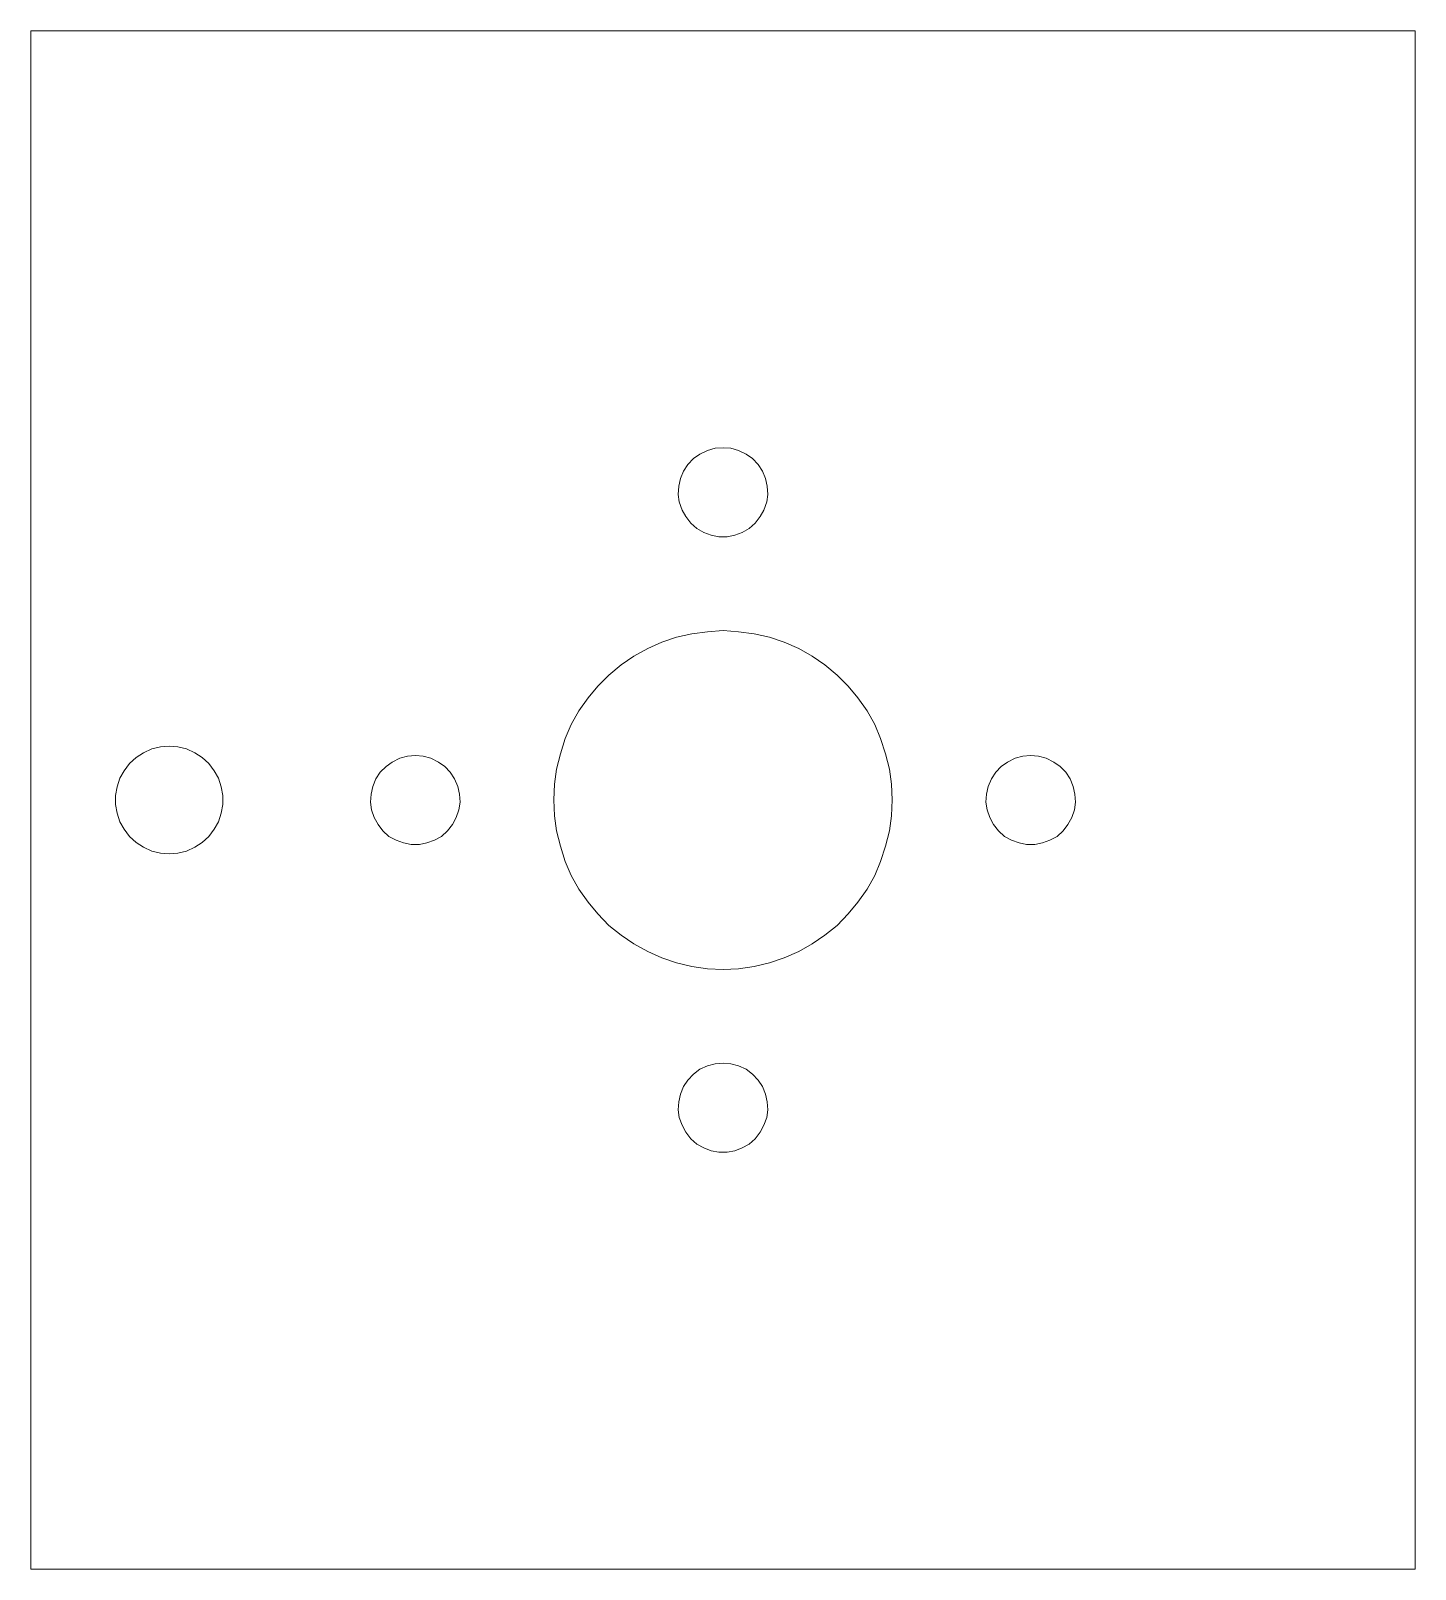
# Model space of a CAD drawing. Header units: millimetres. Extents: x 64.2 to 154.2, y 148 to 248.
import ezdxf

# ---------------------------------------------------------------- set-up
doc = ezdxf.new("R2010")
doc.units = ezdxf.units.MM
doc.header["$MEASUREMENT"] = 0
doc.layers.add('Calque 1', color=7, linetype='Continuous', lineweight=0)

msp = doc.modelspace()

# ---------------------------------------------------------------- linework, layer by layer
at = {"layer": 'Calque 1', "color": 7, "lineweight": 9}
for points in [[(64.241, 247.967), (64.241, 247.967), (64.241, 147.99), (64.241, 147.99)], [(154.234, 247.967), (154.234, 247.967), (64.241, 247.967), (64.241, 247.967)], [(154.234, 147.99), (154.234, 147.99), (154.234, 247.967), (154.234, 247.967)], [(64.241, 147.99), (64.241, 147.99), (154.234, 147.99), (154.234, 147.99)]]:
    msp.add_open_spline(points, degree=3, dxfattribs=at)
for points, knots in [([(109.255, 220.874), (109.255, 220.874), (109.749, 220.839), (109.749, 220.839), (109.749, 220.839), (110.243, 220.698), (110.243, 220.698), (110.243, 220.698), (110.737, 220.451), (110.737, 220.451), (110.737, 220.451), (111.16, 220.169), (111.16, 220.169), (111.16, 220.169), (111.513, 219.781), (111.513, 219.781), (111.513, 219.781), (111.795, 219.357), (111.795, 219.357), (111.795, 219.357), (112.007, 218.863), (112.007, 218.863), (112.007, 218.863), (112.113, 218.369), (112.113, 218.369), (112.113, 218.369), (112.148, 217.84), (112.148, 217.84), (112.148, 217.84), (112.078, 217.346), (112.078, 217.346), (112.078, 217.346), (111.901, 216.817), (111.901, 216.817), (111.901, 216.817), (111.654, 216.394), (111.654, 216.394), (111.654, 216.394), (111.337, 215.971), (111.337, 215.971), (111.337, 215.971), (110.949, 215.618), (110.949, 215.618), (110.949, 215.618), (110.49, 215.371), (110.49, 215.371), (110.49, 215.371), (109.996, 215.194), (109.996, 215.194), (109.996, 215.194), (109.502, 215.089), (109.502, 215.089), (109.502, 215.089), (108.973, 215.089), (108.973, 215.089), (108.973, 215.089), (108.479, 215.194), (108.479, 215.194), (108.479, 215.194), (107.985, 215.371), (107.985, 215.371), (107.985, 215.371), (107.527, 215.618), (107.527, 215.618), (107.527, 215.618), (107.139, 215.971), (107.139, 215.971), (107.139, 215.971), (106.821, 216.394), (106.821, 216.394), (106.821, 216.394), (106.574, 216.817), (106.574, 216.817), (106.574, 216.817), (106.398, 217.346), (106.398, 217.346), (106.398, 217.346), (106.327, 217.84), (106.327, 217.84), (106.327, 217.84), (106.362, 218.369), (106.362, 218.369), (106.362, 218.369), (106.468, 218.863), (106.468, 218.863), (106.468, 218.863), (106.68, 219.357), (106.68, 219.357), (106.68, 219.357), (106.962, 219.781), (106.962, 219.781), (106.962, 219.781), (107.315, 220.169), (107.315, 220.169), (107.315, 220.169), (107.738, 220.451), (107.738, 220.451), (107.738, 220.451), (108.232, 220.698), (108.232, 220.698), (108.232, 220.698), (108.726, 220.839), (108.726, 220.839), (108.726, 220.839), (109.255, 220.874), (109.255, 220.874)], [0, 0, 0, 0, 1, 1, 1, 2, 2, 2, 3, 3, 3, 4, 4, 4, 5, 5, 5, 6, 6, 6, 7, 7, 7, 8, 8, 8, 9, 9, 9, 10, 10, 10, 11, 11, 11, 12, 12, 12, 13, 13, 13, 14, 14, 14, 15, 15, 15, 16, 16, 16, 17, 17, 17, 18, 18, 18, 19, 19, 19, 20, 20, 20, 21, 21, 21, 22, 22, 22, 23, 23, 23, 24, 24, 24, 25, 25, 25, 26, 26, 26, 27, 27, 27, 28, 28, 28, 29, 29, 29, 30, 30, 30, 31, 31, 31, 32, 32, 32, 33, 33, 33, 34, 34, 34, 35, 35, 35, 35]), ([(98.249, 197.979), (98.249, 197.979), (98.284, 196.956), (98.284, 196.956), (98.284, 196.956), (98.425, 195.968), (98.425, 195.968), (98.425, 195.968), (98.672, 194.98), (98.672, 194.98), (98.672, 194.98), (98.989, 193.992), (98.989, 193.992), (98.989, 193.992), (99.377, 193.075), (99.377, 193.075), (99.377, 193.075), (99.871, 192.193), (99.871, 192.193), (99.871, 192.193), (100.471, 191.347), (100.471, 191.347), (100.471, 191.347), (101.106, 190.571), (101.106, 190.571), (101.106, 190.571), (101.812, 189.83), (101.812, 189.83), (101.812, 189.83), (102.623, 189.195), (102.623, 189.195), (102.623, 189.195), (103.434, 188.63), (103.434, 188.63), (103.434, 188.63), (104.352, 188.136), (104.352, 188.136), (104.352, 188.136), (105.269, 187.713), (105.269, 187.713), (105.269, 187.713), (106.221, 187.396), (106.221, 187.396), (106.221, 187.396), (107.209, 187.149), (107.209, 187.149), (107.209, 187.149), (108.232, 187.007), (108.232, 187.007), (108.232, 187.007), (109.255, 186.972), (109.255, 186.972), (109.255, 186.972), (110.243, 187.007), (110.243, 187.007), (110.243, 187.007), (111.266, 187.149), (111.266, 187.149), (111.266, 187.149), (112.254, 187.396), (112.254, 187.396), (112.254, 187.396), (113.206, 187.713), (113.206, 187.713), (113.206, 187.713), (114.159, 188.136), (114.159, 188.136), (114.159, 188.136), (115.041, 188.63), (115.041, 188.63), (115.041, 188.63), (115.852, 189.195), (115.852, 189.195), (115.852, 189.195), (116.664, 189.83), (116.664, 189.83), (116.664, 189.83), (117.369, 190.571), (117.369, 190.571), (117.369, 190.571), (118.004, 191.347), (118.004, 191.347), (118.004, 191.347), (118.604, 192.193), (118.604, 192.193), (118.604, 192.193), (119.098, 193.075), (119.098, 193.075), (119.098, 193.075), (119.486, 193.992), (119.486, 193.992), (119.486, 193.992), (119.803, 194.98), (119.803, 194.98), (119.803, 194.98), (120.05, 195.968), (120.05, 195.968), (120.05, 195.968), (120.191, 196.956), (120.191, 196.956), (120.191, 196.956), (120.227, 197.979), (120.227, 197.979), (120.227, 197.979), (120.191, 199.002), (120.191, 199.002), (120.191, 199.002), (120.05, 199.99), (120.05, 199.99), (120.05, 199.99), (119.803, 200.977), (119.803, 200.977), (119.803, 200.977), (119.486, 201.965), (119.486, 201.965), (119.486, 201.965), (119.098, 202.882), (119.098, 202.882), (119.098, 202.882), (118.604, 203.764), (118.604, 203.764), (118.604, 203.764), (118.004, 204.611), (118.004, 204.611), (118.004, 204.611), (117.369, 205.387), (117.369, 205.387), (117.369, 205.387), (116.664, 206.093), (116.664, 206.093), (116.664, 206.093), (115.852, 206.763), (115.852, 206.763), (115.852, 206.763), (115.041, 207.327), (115.041, 207.327), (115.041, 207.327), (114.159, 207.821), (114.159, 207.821), (114.159, 207.821), (113.206, 208.245), (113.206, 208.245), (113.206, 208.245), (112.254, 208.562), (112.254, 208.562), (112.254, 208.562), (111.266, 208.774), (111.266, 208.774), (111.266, 208.774), (110.243, 208.915), (110.243, 208.915), (110.243, 208.915), (109.255, 208.986), (109.255, 208.986), (109.255, 208.986), (108.232, 208.915), (108.232, 208.915), (108.232, 208.915), (107.209, 208.774), (107.209, 208.774), (107.209, 208.774), (106.221, 208.562), (106.221, 208.562), (106.221, 208.562), (105.269, 208.245), (105.269, 208.245), (105.269, 208.245), (104.352, 207.821), (104.352, 207.821), (104.352, 207.821), (103.434, 207.327), (103.434, 207.327), (103.434, 207.327), (102.623, 206.763), (102.623, 206.763), (102.623, 206.763), (101.812, 206.093), (101.812, 206.093), (101.812, 206.093), (101.106, 205.387), (101.106, 205.387), (101.106, 205.387), (100.471, 204.611), (100.471, 204.611), (100.471, 204.611), (99.871, 203.764), (99.871, 203.764), (99.871, 203.764), (99.377, 202.882), (99.377, 202.882), (99.377, 202.882), (98.989, 201.965), (98.989, 201.965), (98.989, 201.965), (98.672, 200.977), (98.672, 200.977), (98.672, 200.977), (98.425, 199.99), (98.425, 199.99), (98.425, 199.99), (98.284, 199.002), (98.284, 199.002), (98.284, 199.002), (98.249, 197.979), (98.249, 197.979)], [0, 0, 0, 0, 1, 1, 1, 2, 2, 2, 3, 3, 3, 4, 4, 4, 5, 5, 5, 6, 6, 6, 7, 7, 7, 8, 8, 8, 9, 9, 9, 10, 10, 10, 11, 11, 11, 12, 12, 12, 13, 13, 13, 14, 14, 14, 15, 15, 15, 16, 16, 16, 17, 17, 17, 18, 18, 18, 19, 19, 19, 20, 20, 20, 21, 21, 21, 22, 22, 22, 23, 23, 23, 24, 24, 24, 25, 25, 25, 26, 26, 26, 27, 27, 27, 28, 28, 28, 29, 29, 29, 30, 30, 30, 31, 31, 31, 32, 32, 32, 33, 33, 33, 34, 34, 34, 35, 35, 35, 36, 36, 36, 37, 37, 37, 38, 38, 38, 39, 39, 39, 40, 40, 40, 41, 41, 41, 42, 42, 42, 43, 43, 43, 44, 44, 44, 45, 45, 45, 46, 46, 46, 47, 47, 47, 48, 48, 48, 49, 49, 49, 50, 50, 50, 51, 51, 51, 52, 52, 52, 53, 53, 53, 54, 54, 54, 55, 55, 55, 56, 56, 56, 57, 57, 57, 58, 58, 58, 59, 59, 59, 60, 60, 60, 61, 61, 61, 62, 62, 62, 63, 63, 63, 64, 64, 64, 65, 65, 65, 66, 66, 66, 67, 67, 67, 68, 68, 68, 68]), ([(73.237, 201.471), (73.237, 201.471), (73.801, 201.436), (73.801, 201.436), (73.801, 201.436), (74.366, 201.295), (74.366, 201.295), (74.366, 201.295), (74.895, 201.048), (74.895, 201.048), (74.895, 201.048), (75.389, 200.731), (75.389, 200.731), (75.389, 200.731), (75.812, 200.342), (75.812, 200.342), (75.812, 200.342), (76.165, 199.884), (76.165, 199.884), (76.165, 199.884), (76.447, 199.39), (76.447, 199.39), (76.447, 199.39), (76.623, 198.826), (76.623, 198.826), (76.623, 198.826), (76.729, 198.261), (76.729, 198.261), (76.729, 198.261), (76.729, 197.697), (76.729, 197.697), (76.729, 197.697), (76.623, 197.132), (76.623, 197.132), (76.623, 197.132), (76.447, 196.568), (76.447, 196.568), (76.447, 196.568), (76.165, 196.074), (76.165, 196.074), (76.165, 196.074), (75.812, 195.615), (75.812, 195.615), (75.812, 195.615), (75.389, 195.227), (75.389, 195.227), (75.389, 195.227), (74.895, 194.91), (74.895, 194.91), (74.895, 194.91), (74.366, 194.663), (74.366, 194.663), (74.366, 194.663), (73.801, 194.522), (73.801, 194.522), (73.801, 194.522), (73.237, 194.486), (73.237, 194.486), (73.237, 194.486), (72.672, 194.522), (72.672, 194.522), (72.672, 194.522), (72.108, 194.663), (72.108, 194.663), (72.108, 194.663), (71.579, 194.91), (71.579, 194.91), (71.579, 194.91), (71.085, 195.227), (71.085, 195.227), (71.085, 195.227), (70.661, 195.615), (70.661, 195.615), (70.661, 195.615), (70.309, 196.074), (70.309, 196.074), (70.309, 196.074), (70.026, 196.568), (70.026, 196.568), (70.026, 196.568), (69.85, 197.132), (69.85, 197.132), (69.85, 197.132), (69.744, 197.697), (69.744, 197.697), (69.744, 197.697), (69.744, 198.261), (69.744, 198.261), (69.744, 198.261), (69.85, 198.826), (69.85, 198.826), (69.85, 198.826), (70.026, 199.39), (70.026, 199.39), (70.026, 199.39), (70.309, 199.884), (70.309, 199.884), (70.309, 199.884), (70.661, 200.342), (70.661, 200.342), (70.661, 200.342), (71.085, 200.731), (71.085, 200.731), (71.085, 200.731), (71.579, 201.048), (71.579, 201.048), (71.579, 201.048), (72.108, 201.295), (72.108, 201.295), (72.108, 201.295), (72.672, 201.436), (72.672, 201.436), (72.672, 201.436), (73.237, 201.471), (73.237, 201.471)], [0, 0, 0, 0, 1, 1, 1, 2, 2, 2, 3, 3, 3, 4, 4, 4, 5, 5, 5, 6, 6, 6, 7, 7, 7, 8, 8, 8, 9, 9, 9, 10, 10, 10, 11, 11, 11, 12, 12, 12, 13, 13, 13, 14, 14, 14, 15, 15, 15, 16, 16, 16, 17, 17, 17, 18, 18, 18, 19, 19, 19, 20, 20, 20, 21, 21, 21, 22, 22, 22, 23, 23, 23, 24, 24, 24, 25, 25, 25, 26, 26, 26, 27, 27, 27, 28, 28, 28, 29, 29, 29, 30, 30, 30, 31, 31, 31, 32, 32, 32, 33, 33, 33, 34, 34, 34, 35, 35, 35, 36, 36, 36, 37, 37, 37, 38, 38, 38, 38]), ([(89.253, 200.872), (89.253, 200.872), (89.747, 200.836), (89.747, 200.836), (89.747, 200.836), (90.241, 200.695), (90.241, 200.695), (90.241, 200.695), (90.734, 200.448), (90.734, 200.448), (90.734, 200.448), (91.158, 200.166), (91.158, 200.166), (91.158, 200.166), (91.511, 199.778), (91.511, 199.778), (91.511, 199.778), (91.793, 199.355), (91.793, 199.355), (91.793, 199.355), (92.004, 198.861), (92.004, 198.861), (92.004, 198.861), (92.11, 198.367), (92.11, 198.367), (92.11, 198.367), (92.146, 197.838), (92.146, 197.838), (92.146, 197.838), (92.075, 197.344), (92.075, 197.344), (92.075, 197.344), (91.899, 196.85), (91.899, 196.85), (91.899, 196.85), (91.652, 196.391), (91.652, 196.391), (91.652, 196.391), (91.334, 195.968), (91.334, 195.968), (91.334, 195.968), (90.946, 195.615), (90.946, 195.615), (90.946, 195.615), (90.487, 195.368), (90.487, 195.368), (90.487, 195.368), (89.994, 195.192), (89.994, 195.192), (89.994, 195.192), (89.5, 195.086), (89.5, 195.086), (89.5, 195.086), (88.971, 195.086), (88.971, 195.086), (88.971, 195.086), (88.477, 195.192), (88.477, 195.192), (88.477, 195.192), (87.983, 195.368), (87.983, 195.368), (87.983, 195.368), (87.524, 195.615), (87.524, 195.615), (87.524, 195.615), (87.136, 195.968), (87.136, 195.968), (87.136, 195.968), (86.819, 196.391), (86.819, 196.391), (86.819, 196.391), (86.572, 196.85), (86.572, 196.85), (86.572, 196.85), (86.395, 197.344), (86.395, 197.344), (86.395, 197.344), (86.325, 197.838), (86.325, 197.838), (86.325, 197.838), (86.36, 198.367), (86.36, 198.367), (86.36, 198.367), (86.466, 198.861), (86.466, 198.861), (86.466, 198.861), (86.677, 199.355), (86.677, 199.355), (86.677, 199.355), (86.96, 199.778), (86.96, 199.778), (86.96, 199.778), (87.348, 200.166), (87.348, 200.166), (87.348, 200.166), (87.736, 200.448), (87.736, 200.448), (87.736, 200.448), (88.23, 200.695), (88.23, 200.695), (88.23, 200.695), (88.724, 200.836), (88.724, 200.836), (88.724, 200.836), (89.253, 200.872), (89.253, 200.872)], [0, 0, 0, 0, 1, 1, 1, 2, 2, 2, 3, 3, 3, 4, 4, 4, 5, 5, 5, 6, 6, 6, 7, 7, 7, 8, 8, 8, 9, 9, 9, 10, 10, 10, 11, 11, 11, 12, 12, 12, 13, 13, 13, 14, 14, 14, 15, 15, 15, 16, 16, 16, 17, 17, 17, 18, 18, 18, 19, 19, 19, 20, 20, 20, 21, 21, 21, 22, 22, 22, 23, 23, 23, 24, 24, 24, 25, 25, 25, 26, 26, 26, 27, 27, 27, 28, 28, 28, 29, 29, 29, 30, 30, 30, 31, 31, 31, 32, 32, 32, 33, 33, 33, 34, 34, 34, 35, 35, 35, 35]), ([(129.222, 200.872), (129.222, 200.872), (129.752, 200.836), (129.752, 200.836), (129.752, 200.836), (130.246, 200.695), (130.246, 200.695), (130.246, 200.695), (130.739, 200.448), (130.739, 200.448), (130.739, 200.448), (131.163, 200.166), (131.163, 200.166), (131.163, 200.166), (131.516, 199.778), (131.516, 199.778), (131.516, 199.778), (131.798, 199.355), (131.798, 199.355), (131.798, 199.355), (132.009, 198.861), (132.009, 198.861), (132.009, 198.861), (132.115, 198.367), (132.115, 198.367), (132.115, 198.367), (132.151, 197.838), (132.151, 197.838), (132.151, 197.838), (132.08, 197.344), (132.08, 197.344), (132.08, 197.344), (131.904, 196.85), (131.904, 196.85), (131.904, 196.85), (131.657, 196.391), (131.657, 196.391), (131.657, 196.391), (131.339, 195.968), (131.339, 195.968), (131.339, 195.968), (130.951, 195.615), (130.951, 195.615), (130.951, 195.615), (130.492, 195.368), (130.492, 195.368), (130.492, 195.368), (129.999, 195.192), (129.999, 195.192), (129.999, 195.192), (129.505, 195.086), (129.505, 195.086), (129.505, 195.086), (128.976, 195.086), (128.976, 195.086), (128.976, 195.086), (128.482, 195.192), (128.482, 195.192), (128.482, 195.192), (127.988, 195.368), (127.988, 195.368), (127.988, 195.368), (127.529, 195.615), (127.529, 195.615), (127.529, 195.615), (127.141, 195.968), (127.141, 195.968), (127.141, 195.968), (126.824, 196.391), (126.824, 196.391), (126.824, 196.391), (126.577, 196.85), (126.577, 196.85), (126.577, 196.85), (126.4, 197.344), (126.4, 197.344), (126.4, 197.344), (126.33, 197.838), (126.33, 197.838), (126.33, 197.838), (126.365, 198.367), (126.365, 198.367), (126.365, 198.367), (126.471, 198.861), (126.471, 198.861), (126.471, 198.861), (126.683, 199.355), (126.683, 199.355), (126.683, 199.355), (126.965, 199.778), (126.965, 199.778), (126.965, 199.778), (127.317, 200.166), (127.317, 200.166), (127.317, 200.166), (127.741, 200.448), (127.741, 200.448), (127.741, 200.448), (128.235, 200.695), (128.235, 200.695), (128.235, 200.695), (128.729, 200.836), (128.729, 200.836), (128.729, 200.836), (129.222, 200.872), (129.222, 200.872)], [0, 0, 0, 0, 1, 1, 1, 2, 2, 2, 3, 3, 3, 4, 4, 4, 5, 5, 5, 6, 6, 6, 7, 7, 7, 8, 8, 8, 9, 9, 9, 10, 10, 10, 11, 11, 11, 12, 12, 12, 13, 13, 13, 14, 14, 14, 15, 15, 15, 16, 16, 16, 17, 17, 17, 18, 18, 18, 19, 19, 19, 20, 20, 20, 21, 21, 21, 22, 22, 22, 23, 23, 23, 24, 24, 24, 25, 25, 25, 26, 26, 26, 27, 27, 27, 28, 28, 28, 29, 29, 29, 30, 30, 30, 31, 31, 31, 32, 32, 32, 33, 33, 33, 34, 34, 34, 35, 35, 35, 35]), ([(109.255, 180.869), (109.255, 180.869), (109.749, 180.834), (109.749, 180.834), (109.749, 180.834), (110.243, 180.693), (110.243, 180.693), (110.243, 180.693), (110.737, 180.481), (110.737, 180.481), (110.737, 180.481), (111.16, 180.164), (111.16, 180.164), (111.16, 180.164), (111.513, 179.776), (111.513, 179.776), (111.513, 179.776), (111.795, 179.352), (111.795, 179.352), (111.795, 179.352), (112.007, 178.858), (112.007, 178.858), (112.007, 178.858), (112.113, 178.364), (112.113, 178.364), (112.113, 178.364), (112.148, 177.835), (112.148, 177.835), (112.148, 177.835), (112.078, 177.341), (112.078, 177.341), (112.078, 177.341), (111.901, 176.847), (111.901, 176.847), (111.901, 176.847), (111.654, 176.389), (111.654, 176.389), (111.654, 176.389), (111.337, 175.966), (111.337, 175.966), (111.337, 175.966), (110.949, 175.613), (110.949, 175.613), (110.949, 175.613), (110.49, 175.366), (110.49, 175.366), (110.49, 175.366), (109.996, 175.189), (109.996, 175.189), (109.996, 175.189), (109.502, 175.084), (109.502, 175.084), (109.502, 175.084), (108.973, 175.084), (108.973, 175.084), (108.973, 175.084), (108.479, 175.189), (108.479, 175.189), (108.479, 175.189), (107.985, 175.366), (107.985, 175.366), (107.985, 175.366), (107.527, 175.613), (107.527, 175.613), (107.527, 175.613), (107.139, 175.966), (107.139, 175.966), (107.139, 175.966), (106.821, 176.389), (106.821, 176.389), (106.821, 176.389), (106.574, 176.847), (106.574, 176.847), (106.574, 176.847), (106.398, 177.341), (106.398, 177.341), (106.398, 177.341), (106.327, 177.835), (106.327, 177.835), (106.327, 177.835), (106.362, 178.364), (106.362, 178.364), (106.362, 178.364), (106.468, 178.858), (106.468, 178.858), (106.468, 178.858), (106.68, 179.352), (106.68, 179.352), (106.68, 179.352), (106.962, 179.776), (106.962, 179.776), (106.962, 179.776), (107.315, 180.164), (107.315, 180.164), (107.315, 180.164), (107.738, 180.481), (107.738, 180.481), (107.738, 180.481), (108.232, 180.693), (108.232, 180.693), (108.232, 180.693), (108.726, 180.834), (108.726, 180.834), (108.726, 180.834), (109.255, 180.869), (109.255, 180.869)], [0, 0, 0, 0, 1, 1, 1, 2, 2, 2, 3, 3, 3, 4, 4, 4, 5, 5, 5, 6, 6, 6, 7, 7, 7, 8, 8, 8, 9, 9, 9, 10, 10, 10, 11, 11, 11, 12, 12, 12, 13, 13, 13, 14, 14, 14, 15, 15, 15, 16, 16, 16, 17, 17, 17, 18, 18, 18, 19, 19, 19, 20, 20, 20, 21, 21, 21, 22, 22, 22, 23, 23, 23, 24, 24, 24, 25, 25, 25, 26, 26, 26, 27, 27, 27, 28, 28, 28, 29, 29, 29, 30, 30, 30, 31, 31, 31, 32, 32, 32, 33, 33, 33, 34, 34, 34, 35, 35, 35, 35])]:
    msp.add_open_spline(points, degree=3, knots=knots, dxfattribs=at)

doc.saveas('drawing.dxf')
